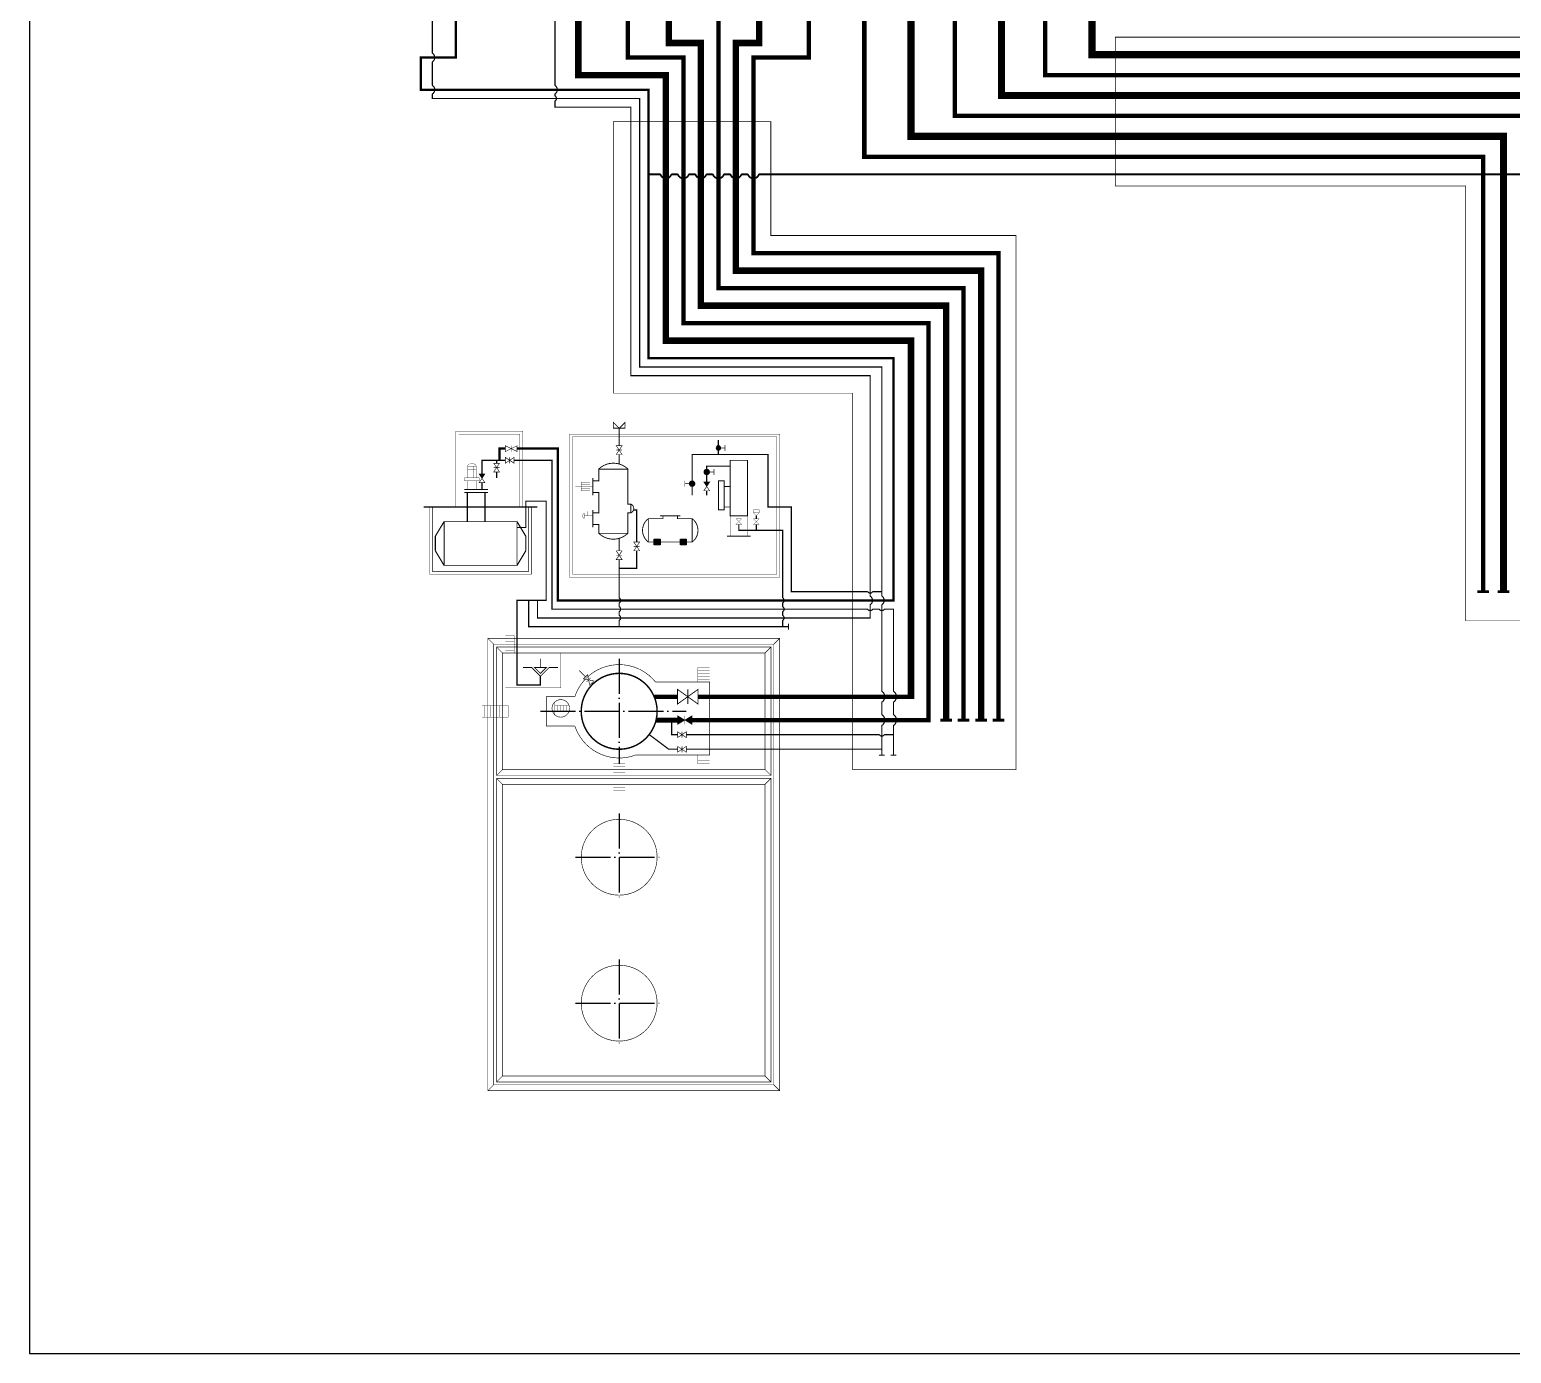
# Model space of a CAD drawing. Header units: millimetres. Extents: x 0 to 2500, y 0 to 1760.
# Drawn here: x 0 to 508, y 0 to 454 of the extents above; entities that cross this region are included whole.
import ezdxf

# ---------------------------------------------------------------- set-up
doc = ezdxf.new("R2010")
doc.units = ezdxf.units.MM
doc.linetypes.add('ACAD_ISO04W100', pattern=[30, 24, -3, 0, -3])
for name, color, linetype in [('Вентили 10', 7, 'Continuous'), ('Емкости', 7, 'Continuous'), ('Задвижки 100', 7, 'Continuous'), ('Задвижки 150', 7, 'Continuous'), ('Задвижки 300', 7, 'Continuous'), ('Задвижки 50', 7, 'Continuous'), ('Клапаны 50', 7, 'Continuous'), ('Клапаны донные', 7, 'Continuous'), ('Краны 15', 7, 'Continuous'), ('Краны 25', 7, 'Continuous'), ('Осевые', 7, 'ACAD_ISO04W100'), ('Площадки', 7, 'Continuous'), ('Трубы 108', 7, 'Continuous'), ('Трубы 219', 7, 'Continuous'), ('Трубы 32', 7, 'Continuous'), ('Трубы 325', 7, 'Continuous'), ('Трубы 426', 7, 'Continuous'), ('Трубы 57', 7, 'Continuous'), ('Трубы 89', 7, 'Continuous'), ('Штрих пункт.', 7, 'ACAD_ISO04W100')]:
    doc.layers.add(name, color=color, linetype=linetype)

# ---------------------------------------------------------------- blocks, each defined once
blk = doc.blocks.new('Задвижка 50')
at = {"layer": 'Задвижки 50', "const_width": 0.2}
blk.add_lwpolyline([(3, -1), (3, 1), (0, -1), (0, 1)], close=True, dxfattribs=at)
blk.add_lwpolyline([(1.5, 1), (1.5, -1)], dxfattribs=at)
blk = doc.blocks.new('Задвижка 150 непрох.')
at = {"layer": 'Задвижки 150'}
h = blk.add_hatch(color=256, dxfattribs=at)
h.paths.add_polyline_path([(0, -1.5), (2.5, 0), (0, 1.5)])
h.paths.add_polyline_path([(2.5, 0), (5, -1.5), (5, 1.5)])
at = {"layer": 'Задвижки 150', "const_width": 0.2}
blk.add_lwpolyline([(5, -1.5), (0, 1.5), (0, -1.5), (5, 1.5)], close=True, dxfattribs=at)
blk.add_lwpolyline([(2.5, 1.5), (2.5, -1.5)], dxfattribs=at)
blk = doc.blocks.new('Задвижка 300')
at = {"layer": 'Задвижки 300', "const_width": 0.3}
blk.add_lwpolyline([(7, -2.5), (7, 2.5), (0, -2.5), (0, 2.5)], close=True, dxfattribs=at)
blk.add_lwpolyline([(3.5, 2.5), (3.5, -2.5)], dxfattribs=at)
blk = doc.blocks.new('Задвижка 100')
at = {"layer": 'Задвижки 100', "const_width": 0.2}
blk.add_lwpolyline([(0, -1), (0, 1), (4, -1), (4, 1)], close=True, dxfattribs=at)
blk.add_lwpolyline([(2, 1), (2, -1)], dxfattribs=at)
blk = doc.blocks.new('Кран 15')
at = {"layer": 'Краны 15'}
blk.add_hatch(color=256, dxfattribs=at).paths.add_polyline_path([(-0.75, 0.75, 1), (0.75, 0.75, 1)])
at = {"layer": 'Краны 15', "const_width": 0.2}
for points in [[(-2.25, 1.75), (-2.25, -0.25)], [(-0.75, 0.75), (-2.25, 0.75)]]:
    blk.add_lwpolyline(points, dxfattribs=at)
at = {"layer": 'Краны 15'}
blk.add_lwpolyline([(-0.75, 0.75, 1), (0.75, 0.75, 1), (-0.75, 0.75, 1)], format="xyb", dxfattribs=at)
blk = doc.blocks.new('Кран 25')
blk.add_hatch(color=256).paths.add_polyline_path([(1, 1, 1), (-1, 1, 1)])
at = {"layer": 'Краны 25', "const_width": 0.2}
for points in [[(-2.5, 2), (-2.5, 0)], [(-1, 1), (-2.5, 1)]]:
    blk.add_lwpolyline(points, dxfattribs=at)
blk.add_lwpolyline([(-1, 1, 1), (1, 1, 1), (-1, 1, 0)], format="xyb", dxfattribs=at)
blk = doc.blocks.new('Вентиль 10')
at = {"layer": 'Вентили 10', "const_width": 0.1}
blk.add_lwpolyline([(2, -1), (2, 1), (0, -1), (0, 1)], close=True, dxfattribs=at)
blk = doc.blocks.new('Клапан 50')
at = {"layer": 'Клапаны 50'}
blk.add_hatch(color=256, dxfattribs=at).paths.add_polyline_path([(3, -1), (3, 1), (1.5, 0)])
at = {"layer": 'Клапаны 50', "const_width": 0.2}
blk.add_lwpolyline([(0, 1), (0, -1), (3, 1), (3, -1)], close=True, dxfattribs=at)
blk = doc.blocks.new('Заглушка 57')
at = {"layer": 'Трубы 57', "const_width": 0.4}
blk.add_lwpolyline([(0, 1), (0, -1)], dxfattribs=at)
blk = doc.blocks.new('Клапан донный пуст.')
at = {"layer": 'Клапаны донные', "const_width": 0.3}
for points in [[(0, 3), (0, 6)], [(0, 0), (-3, 3), (-6, 3)], [(0, 0), (3, 3), (6, 3)]]:
    blk.add_lwpolyline(points, dxfattribs=at)
blk.add_lwpolyline([(0, 1), (2, 3), (-2, 3)], close=True, dxfattribs=at)

msp = doc.modelspace()

# ---------------------------------------------------------------- hatches: boundary and pattern name
at = {"layer": 'Емкости'}
for points in [[(214, 279), (214, 278), (216, 278), (216, 279)], [(216, 277), (216, 278), (214, 278), (214, 277)], [(225, 279), (223, 279), (223, 278), (225, 278)], [(225, 278), (223, 278), (223, 277), (225, 277)]]:
    msp.add_hatch(color=256, dxfattribs=at).paths.add_polyline_path(points)

# ---------------------------------------------------------------- linework, layer by layer
msp.add_lwpolyline([(0, 0), (2500, 0), (2500, 1760), (0, 1760)], close=True)
for points, const_width in [([(200, 317), (204, 317), (204, 319), (202, 317), (200, 319)], 0.3), ([(248, 288), (249, 287), (250, 288)], 0.1), ([(248, 289), (250, 289), (250, 288), (248, 288)], 0.1)]:
    msp.add_lwpolyline(points, close=True, dxfattribs=dict(const_width=const_width))
for points, const_width in [([(153, 304, 0.666667), (150, 304)], 0.1), ([(205, 303, 0.403474), (195, 303)], 0.3), ([(206, 288, 0.666667), (206, 291)], 0.3), ([(190, 288, 0.5), (190, 286)], 0.1), ([(212, 286, 0.5), (212, 278)], 0.3), ([(227, 278, 0.5), (227, 286)], 0.3), ([(205, 281, -0.403474), (195, 281)], 0.3), ([(189, 220, 1), (215, 220, 1), (189, 220, 1)], 0.5), ([(189, 170, 1), (215, 170, 1), (189, 170, 1)], 0.2), ([(189, 120, 1), (215, 120, 1), (189, 120, 1)], 0.2)]:
    msp.add_lwpolyline(points, format="xyb", dxfattribs=dict(at, const_width=const_width))
for points, const_width in [([(240, 306), (246, 306), (246, 287), (240, 287)], 0.3), ([(149, 300), (154, 300), (154, 299), (149, 299)], 0.1), ([(189, 298.5), (192, 298.5), (192, 295.5), (189, 295.5)], 0.1), ([(236, 299), (238, 299), (238, 289), (236, 289)], 0.3), ([(142, 285), (167, 285), (167, 270), (142, 270)], 0.3)]:
    msp.add_lwpolyline(points, close=True, dxfattribs=dict(at, const_width=const_width))
for points, const_width in [([(150, 300), (150, 304), (153, 304), (153, 300)], 0.1), ([(150, 303), (153, 303)], 0.1), ([(151, 304), (151, 300)], 0.1), ([(152, 304), (152, 300)], 0.1), ([(193, 300), (193, 294)], 0.3), ([(149, 296), (157, 296)], 0.4), ([(149, 295), (157, 295)], 0.4), ([(150, 285), (150, 295)], 0.4), ([(150, 296), (150, 299)], 0.1), ([(153, 299), (153, 296)], 0.1), ([(156, 285), (156, 295)], 0.4), ([(193, 297), (187, 297)], 0.1), ([(189, 297.75), (192, 297.75)], 0.1), ([(189, 296.25), (192, 296.25)], 0.1), ([(240, 297), (238, 297)], 0.3), ([(240, 290), (238, 290)], 0.3), ([(142, 285), (139, 280), (139, 275)], 0.4), ([(167, 285), (170, 280), (170, 275)], 0.4), ([(190, 286), (190, 288)], 0.1), ([(193, 287), (190, 287)], 0.1), ([(191, 287), (191, 288.5)], 0.1), ([(193, 289), (193, 283)], 0.3), ([(216, 287), (223, 287)], 0.3), ([(240, 287), (240, 280)], 0.1), ([(246, 287), (246, 280)], 0.1), ([(239, 280), (247, 280)], 0.3), ([(139, 275), (142, 270)], 0.4), ([(170, 275), (167, 270)], 0.4)]:
    msp.add_lwpolyline(points, dxfattribs=dict(at, const_width=const_width))
for points in [[(193, 299, 0.3, 0.3, 0), (195, 299, 0.3, 0.3, 0), (195, 303, 0.3, 0.3, 0), (205, 303, 0.3, 0.3, 0), (205, 291, 0.3, 0.3, 0), (206, 291, 0.3, 0.3, 0), (206, 288, 0.3, 0.3, 0), (205, 288, 0.3, 0.3, 0), (205, 281, 0.3, 0.3, 0), (195, 281, 0.3, 0.3, 0), (195, 284, 0.3, 0.3, 0), (193, 284, 0, 0, 0)], [(193, 288, 0.3, 0.3, 0), (195, 288, 0.3, 0.3, 0), (195, 295, 0.3, 0.3, 0), (193, 295, 0, 0, 0)], [(222, 287, 0.3, 0.3, 0), (222, 286, 0.3, 0.3, 0), (227, 286, 0.3, 0.3, 0), (227, 278, 0.3, 0.3, 0), (212, 278, 0.3, 0.3, 0), (212, 286, 0.3, 0.3, 0), (217, 286, 0.3, 0.3, 0), (217, 287, 0, 0, 0)]]:
    msp.add_lwpolyline(points, format="xyseb", dxfattribs=at)
for points in [[(214, 279), (216, 279), (216, 277), (214, 277)], [(223, 279), (225, 279), (225, 277), (223, 277)]]:
    msp.add_lwpolyline(points, close=True, dxfattribs=at)
at = {"layer": 'Осевые', "ltscale": 0.5}
for p, q in [((202, 238), (202, 202)), ((175, 220), (225, 220)), ((202, 185), (202, 155)), ((187, 170), (217, 170)), ((202, 135), (202, 105)), ((187, 120), (217, 120))]:
    msp.add_line(p, q, dxfattribs=at)
at = {"layer": 'Площадки'}
for points, const_width in [([(169, 290), (169, 316), (146, 316), (146, 290)], 0.1), ([(147, 290), (147, 315), (168, 315), (168, 290)], 0.1), ([(135, 290), (174, 290)], 0.4), ([(137, 290), (137, 267), (172, 267), (172, 290)], 0.2), ([(138, 290), (138, 268), (171, 268), (171, 290)], 0.2), ([(157, 245), (159, 243)], 0.2), ([(182, 240), (182, 228), (163, 228), (163, 246), (166, 246), (166, 240)], 0.1), ([(163, 244), (166, 244)], 0.1), ([(257, 245), (255, 243)], 0.2), ([(160, 242), (162, 240)], 0.2), ([(163, 241), (166, 241)], 0.1), ([(254, 242), (252, 240)], 0.2), ([(229, 234), (233, 234)], 0.1), ([(214.49, 230), (233, 230), (233, 205), (207.57, 205)], 0.2), ([(229, 233), (233, 233)], 0.1), ([(229, 232), (233, 232)], 0.1), ([(229, 231), (233, 231)], 0.1), ([(186.8, 225), (177, 225), (177, 215), (186.8, 215)], 0.2), ([(156, 222), (156, 218)], 0.1), ([(158, 222), (158, 218)], 0.1), ([(161, 222), (161, 218)], 0.1), ([(163, 222), (163, 218)], 0.1), ([(180, 223.24), (180, 218.76)], 0.1), ([(180, 222), (184.83, 222)], 0.1), ([(180, 220), (184.83, 220)], 0.1), ([(181, 222), (181, 220)], 0.1), ([(182, 222), (182, 220)], 0.1), ([(183, 222), (183, 220)], 0.1), ([(184, 222), (184, 220)], 0.1), ([(229, 205), (229, 202), (233, 202), (233, 205)], 0.1), ([(229, 204), (233, 204)], 0.1), ([(162, 200), (160, 198)], 0.2), ([(204, 201), (200, 201)], 0.1), ([(204, 199), (200, 199)], 0.1), ([(229, 203), (233, 203)], 0.1), ([(252, 200), (254, 198)], 0.2), ([(160, 197), (162, 195)], 0.2), ([(204, 196), (200, 196)], 0.1), ([(204, 194), (200, 194)], 0.1), ([(252, 195), (254, 197)], 0.2), ([(157, 90), (159, 92)], 0.2), ([(160, 93), (162, 95)], 0.2), ([(252, 95), (254, 93)], 0.2), ([(255, 92), (257, 90)], 0.2)]:
    msp.add_lwpolyline(points, dxfattribs=dict(at, const_width=const_width))
for points, const_width in [([(185, 315), (257, 315), (257, 266), (185, 266)], 0.1), ([(186, 314), (256, 314), (256, 267), (186, 267)], 0.1), ([(157, 90), (257, 90), (257, 245), (157, 245)], 0.2), ([(159, 243), (255, 243), (255, 92), (159, 92)], 0.2), ([(160, 242), (254, 242), (254, 198), (160, 198)], 0.2), ([(162, 240), (252, 240), (252, 200), (162, 200)], 0.2), ([(229, 235), (233, 235), (233, 230), (229, 230)], 0.1), ([(155, 222), (164, 222), (164, 218), (155, 218)], 0.1), ([(204, 202), (204, 193), (200, 193), (200, 202)], 0.1), ([(160, 197), (254, 197), (254, 93), (160, 93)], 0.2), ([(162, 195), (252, 195), (252, 95), (162, 95)], 0.2)]:
    msp.add_lwpolyline(points, close=True, dxfattribs=dict(at, const_width=const_width))
at = {"layer": 'Площадки', "const_width": 0.2}
for points in [[(214.49, 230, 0.595575), (186.8, 225)], [(179, 221, 1), (185, 221, 1), (179, 221, 0.302776)], [(186.8, 215, 0.425269), (207.57, 205, 0.425269)]]:
    msp.add_lwpolyline(points, format="xyb", dxfattribs=at)
at = {"layer": 'Трубы 108', "const_width": 0.8}
for points in [[(167, 310), (181, 310), (181, 258), (296, 258), (296, 341), (212, 341), (212, 433), (134, 433), (134, 444), (146, 444), (146, 469)], [(163, 310), (161, 310), (161, 306)]]:
    msp.add_lwpolyline(points, dxfattribs=at)
at = {"layer": 'Трубы 219'}
for points, const_width in [([(227, 217), (308, 217), (308, 353), (224, 353), (224, 444), (205, 444), (205, 477.5)], 1.5), ([(320, 217), (320, 365), (236, 365), (236, 477.5)], 1.5), ([(332, 217), (332, 377), (248, 377), (248, 444), (267, 444), (267, 477.5)], 1.5), ([(500, 261), (498, 261), (496, 261)], 1), ([(214.65, 217), (222, 217)], 1.7), ([(322, 217), (320, 217), (318, 217)], 1), ([(334, 217), (332, 217), (330, 217)], 1)]:
    msp.add_lwpolyline(points, dxfattribs=dict(at, const_width=const_width))
for points in [[(498, 261, 1.5, 1.5, 0), (498, 410, 1.5, 1.5, 0), (286, 410, 1.5, 1.5, 0), (286, 477.5, 1.5, 1.5, 0)], [(512, 261, 1.5, 1.5, 0), (512, 424, 1.5, 1.5, 0), (317, 424, 1.5, 1.5, 0), (317, 477.5, 1.5, 1.5, 0)], [(599, 261, 1.5, 1.5, 0), (526, 261, 1.5, 1.5, 0), (526, 438, 1.5, 1.5, 0), (348, 438, 1.5, 1.5, 0), (348, 477.5, 1.5, 1.5, 0)]]:
    msp.add_lwpolyline(points, format="xyseb", dxfattribs=at)
at = {"layer": 'Трубы 32'}
for points, const_width in [([(236, 308), (236, 313)], 0.4), ([(202, 308), (202, 304.73)], 0.4), ([(188.31, 233.98), (190.48, 231.81)], 0.2), ([(192.6, 229.69), (192.96, 229.34)], 0.2)]:
    msp.add_lwpolyline(points, dxfattribs=dict(at, const_width=const_width))
at = {"layer": 'Трубы 325'}
for points in [[(229, 225, 1.5, 1.5, 0), (302, 225, 2.2, 2.2, 0), (302, 347, 2.2, 2.2, 0), (218, 347, 2.2, 2.2, 0), (218, 438, 2.2, 2.2, 0), (188, 438, 2.2, 2.2, 0), (188, 477, 2.2, 2.2, 0)], [(314, 217, 2.2, 2.2, 0), (314, 359, 2.2, 2.2, 0), (230, 359, 2.2, 2.2, 0), (230, 449, 2.2, 2.2, 0), (219, 449, 2.2, 2.2, 0), (219, 477, 2.2, 2.2, 0)], [(326, 217, 2.2, 2.2, 0), (326, 371, 2.2, 2.2, 0), (242, 371, 2.2, 2.2, 0), (242, 449, 2.2, 2.2, 0), (250, 449, 2.2, 2.2, 0), (250, 477, 2.2, 2.2, 0)]]:
    msp.add_lwpolyline(points, format="xyseb", dxfattribs=at)
for points, const_width in [([(214, 225), (222, 225)], 1.5), ([(316, 217), (314, 217), (312, 217)], 1), ([(328, 217), (326, 217), (324, 217)], 1)]:
    msp.add_lwpolyline(points, dxfattribs=dict(at, const_width=const_width))
at = {"layer": 'Трубы 426'}
for points in [[(505, 261, 2.5, 2.5, 0), (505, 417, 2.5, 2.5, 0), (302, 417, 2.5, 2.5, 0), (302, 476.5, 2.5, 2.5, 0)], [(519, 261, 2.5, 2.5, 0), (519, 431, 2.5, 2.5, 0), (333, 431, 2.5, 2.5, 0), (333, 476.5, 2.5, 2.5, 0)], [(599, 270, 2.5, 2.5, 0), (536, 270, 2.5, 2.5, 0), (536, 445, 2.5, 2.5, 0), (364, 445, 2.5, 2.5, 0), (364, 476.5, 2.5, 2.5, 0)]]:
    msp.add_lwpolyline(points, format="xyseb", dxfattribs=at)
at = {"layer": 'Трубы 426', "const_width": 1}
msp.add_lwpolyline([(507, 261), (505, 261), (503, 261)], dxfattribs=at)
at = {"layer": 'Трубы 57'}
for points in [[(174, 258, 0.4, 0.4, 0), (174, 252, 0.4, 0.4, 0), (288, 252, 0.4, 0.4, 0), (288, 256.4, 0.4, 0.4, -0.236068), (288.1, 256.6, 0.4, 0.4, 0.236068), (288.8, 258, 0.4, 0.4, 0.236068), (288.1, 259.4, 0.4, 0.4, -0.236068), (288, 259.6, 0.4, 0.4, 0), (288, 335, 0.4, 0.4, 0), (206, 335, 0.4, 0.4, 0), (206, 427, 0.4, 0.4, 0), (180, 427, 0.4, 0.4, 0), (180, 429, 0.4, 0.4, -0.236068), (180.1, 429.2, 0.4, 0.4, 0.236068), (180.5, 430, 0.4, 0.4, 0.236068), (180.1, 430.8, 0.4, 0.4, -0.236068), (180, 431, 0.4, 0.4, 0), (180, 431.4, 0.4, 0.4, -0.236068), (180.1, 431.6, 0.4, 0.4, 0.236068), (180.8, 433, 0.4, 0.4, 0.236068), (180.1, 434.4, 0.4, 0.4, -0.236068), (180, 434.6, 0.4, 0.4, 0), (180, 486, 0.4, 0.4, 0)], [(292, 261, 0.4, 0.4, 0), (289, 261, 0.4, 0.4, 0.236068), (288.8, 260.9, 0.4, 0.4, -0.236068), (288, 260.5, 0.4, 0.4, -0.236068), (287.2, 260.9, 0.4, 0.4, 0.236068), (287, 261, 0.4, 0.4, 0), (261, 261, 0.4, 0.4, 0), (261, 290, 0.4, 0.4, 0), (253, 290, 0.4, 0.4, 0), (253, 308, 0.4, 0.4, 0), (227, 308, 0.4, 0.4, 0), (227, 294, 0, 0, 0)], [(260, 249, 0.4, 0.4, 0), (258, 249, 0.4, 0.4, 0), (258, 249, 0, 0, 0)], [(225, 212, 0.4, 0.4, 0), (291, 212, 0.4, 0.4, -0.236068), (291.2, 211.9, 0.4, 0.4, 0.236068), (292, 211.5, 0.4, 0.4, 0.236068), (292.8, 211.9, 0.4, 0.4, -0.236068), (293, 212, 0.4, 0.4, 0), (296, 212, 0.4, 0.4, 0)], [(292, 205, 0.4, 0.4, 0), (292, 207, 0.4, 0.4, 0), (292, 207, 0, 0, 0)], [(296, 205, 0.4, 0.4, 0), (296, 207, 0.4, 0.4, 0), (296, 207, 0, 0, 0)]]:
    msp.add_lwpolyline(points, format="xyseb", dxfattribs=at)
at = {"layer": 'Трубы 57', "const_width": 0.4}
for points in [[(225, 207), (292, 207), (292, 212), (292, 215, -0.236068), (292.1, 215.2, 0.236068), (293, 217, 0.236068), (292.1, 218.8, -0.236068), (292, 219), (292, 221), (292, 223, -0.236068), (292.1, 223.2, 0.236068), (293, 225, 0.236068), (292.1, 226.8, -0.236068), (292, 227), (292, 230), (292, 256.4, -0.236068), (292.1, 256.6, 0.236068), (292.8, 258, 0.236068), (292.1, 259.4, -0.236068), (292, 259.6), (292, 338), (209, 338), (209, 430), (138, 430), (138, 431.4, -0.236068), (138.1, 431.6, 0.236068), (138.8, 433, 0.236068), (138.1, 434.4, -0.236068), (138, 434.6), (138, 442.4, -0.236068), (138.1, 442.6, 0.236068), (138.8, 444, 0.236068), (138.1, 445.4, -0.236068), (138, 445.6), (138, 465)], [(166, 306), (179, 306), (179, 255), (287, 255, -0.236068), (287.2, 254.9, 0.236068), (288, 254.5, 0.236068), (288.8, 254.9, -0.236068), (289, 255), (290, 255), (291, 255, -0.236068), (291.2, 254.9, 0.236068), (292, 254.5, 0.236068), (292.8, 254.9, -0.236068), (293, 255), (296, 255), (296, 227, 0.236068), (296.1, 226.8, -0.236068), (297, 225, -0.236068), (296.1, 223.2, 0.236068), (296, 223), (296, 221), (296, 219, 0.236068), (296.1, 218.8, -0.236068), (297, 217, -0.236068), (296.1, 215.2, 0.236068), (296, 215), (296, 212), (296, 207)], [(243, 284), (243, 282), (258, 282), (258, 259, 0.236068), (258.1, 258.8, -0.236068), (258.5, 258, -0.236068), (258.1, 257.2, 0.236068), (258, 257), (258, 256, 0.236068), (258.1, 255.8, -0.236068), (258.5, 255, -0.236068), (258.1, 254.2, 0.236068), (258, 254), (258, 253, 0.236068), (258.1, 252.8, -0.236068), (258.5, 252, -0.236068), (258.1, 251.2, 0.236068), (258, 251), (258, 249), (171, 249), (171, 258)], [(202, 249), (202, 251, -0.236068), (202.1, 251.2, 0.236068), (202.5, 252, 0.236068), (202.1, 252.8, -0.236068), (202, 253), (202, 254, -0.236068), (202.1, 254.2, 0.236068), (202.5, 255, 0.236068), (202.1, 255.8, -0.236068), (202, 256), (202, 257, -0.236068), (202.1, 257.2, 0.236068), (202.5, 258, 0.236068), (202.1, 258.8, -0.236068), (202, 259), (202, 272)]]:
    msp.add_lwpolyline(points, format="xyb", dxfattribs=at)
for points in [[(202, 317), (202, 311)], [(163, 306), (155, 306), (155, 301.33)], [(160, 306), (160, 305)], [(160, 302), (160, 300)], [(240, 304), (232, 304), (232, 298.54)], [(155, 298.33), (155, 296)], [(232, 295.54), (232, 294)], [(167, 283), (170, 283), (170, 292), (177, 292), (177, 258), (167, 258), (167, 229), (175, 229), (175, 232)], [(208, 278), (208, 289), (206.92, 289)], [(249, 286), (249, 287)], [(202, 275), (202, 279.27)], [(249, 282), (249, 284)], [(202, 269), (208, 269), (208, 275)], [(220, 217), (220, 212), (222, 212)], [(222, 207), (219, 207), (212.28, 212.04)], [(296, 209), (296, 207)]]:
    msp.add_lwpolyline(points, dxfattribs=at)
at = {"layer": 'Трубы 89', "const_width": 0.6}
msp.add_lwpolyline([(212, 404), (215.9, 404, -0.302776), (216.2, 403.8, 0.302776), (218, 402.6, 0.302776), (219.8, 403.8, -0.302776), (220.1, 404), (221.9, 404, -0.302776), (222.2, 403.8, 0.302776), (224, 402.6, 0.302776), (225.8, 403.8, -0.302776), (226.1, 404), (227.9, 404, -0.302776), (228.2, 403.8, 0.302776), (230, 402.6, 0.302776), (231.8, 403.8, -0.302776), (232.1, 404), (233.9, 404, -0.302776), (234.2, 403.8, 0.302776), (236, 402.6, 0.302776), (237.8, 403.8, -0.302776), (238.1, 404), (239.9, 404, -0.302776), (240.2, 403.8, 0.302776), (242, 402.6, 0.302776), (243.8, 403.8, -0.302776), (244.1, 404), (245.9, 404, -0.302776), (246.2, 403.8, 0.302776), (248, 402.6, 0.302776), (249.8, 403.8, -0.302776), (250.1, 404), (530, 404)], format="xyb", dxfattribs=at)
at = {"layer": 'Штрих пункт.'}
for points in [[(543, 451, 0.3, 0.3, 0), (372, 451, 0.3, 0.3, 0), (372, 400, 0.3, 0.3, 0), (492, 400, 0.2, 0.2, 0), (492, 251, 0.2, 0.2, 0), (565, 251, 0.2, 0.2, 0), (565, 276, 0.2, 0.2, 0), (543, 276, 0.2, 0.2, 0)], [(200, 422, 0.2, 0.2, 0), (254, 422, 0.3, 0.3, 0), (254, 383, 0.3, 0.3, 0), (338, 383, 0.2, 0.2, 0), (338, 200, 0.2, 0.2, 0), (282, 200, 0.2, 0.2, 0), (282, 329, 0.2, 0.2, 0), (200, 329, 0.2, 0.2, 0)]]:
    msp.add_lwpolyline(points, format="xyseb", close=True, dxfattribs=at)

# ---------------------------------------------------------------- block references
at = {"layer": 'Вентили 10', "rotation": 90}
for p in [(243, 284), (249, 284)]:
    msp.add_blockref('Вентиль 10', p, dxfattribs=at)
at = {"layer": 'Задвижки 100'}
msp.add_blockref('Задвижка 100', (163, 310), dxfattribs=at)
at = {"layer": 'Задвижки 150'}
msp.add_blockref('Задвижка 150 непрох.', (222, 217), dxfattribs=at)
at = {"layer": 'Задвижки 300'}
msp.add_blockref('Задвижка 300', (222, 225), dxfattribs=at)
at = {"layer": 'Задвижки 50'}
for p, rotation in [((202, 311), 270), ((160, 305), 270), ((202, 275), 270), ((208, 278), 270), ((190.48, 231.81), 315.0000000000006)]:
    msp.add_blockref('Задвижка 50', p, dxfattribs=dict(at, rotation=rotation))
for p in [(163, 306), (222, 212), (222, 207)]:
    msp.add_blockref('Задвижка 50', p, dxfattribs=at)
at = {"layer": 'Клапаны 50', "rotation": 90}
for p in [(155, 298.33), (232, 295.54)]:
    msp.add_blockref('Клапан 50', p, dxfattribs=at)
at = {"layer": 'Клапаны донные'}
msp.add_blockref('Клапан донный пуст.', (175, 232), dxfattribs=at)
at = {"layer": 'Краны 15', "rotation": 180}
msp.add_blockref('Кран 15', (236, 311), dxfattribs=at)
at = {"layer": 'Краны 25', "rotation": 180}
msp.add_blockref('Кран 25', (232, 303), dxfattribs=at)
at = {"layer": 'Краны 25'}
msp.add_blockref('Кран 25', (227, 297), dxfattribs=at)
at = {"layer": 'Трубы 57'}
msp.add_blockref('Заглушка 57', (260, 249), dxfattribs=at)
for p, rotation in [((292, 205), 270), ((296, 205), 90)]:
    msp.add_blockref('Заглушка 57', p, dxfattribs=dict(at, rotation=rotation))

doc.saveas('drawing.dxf')
